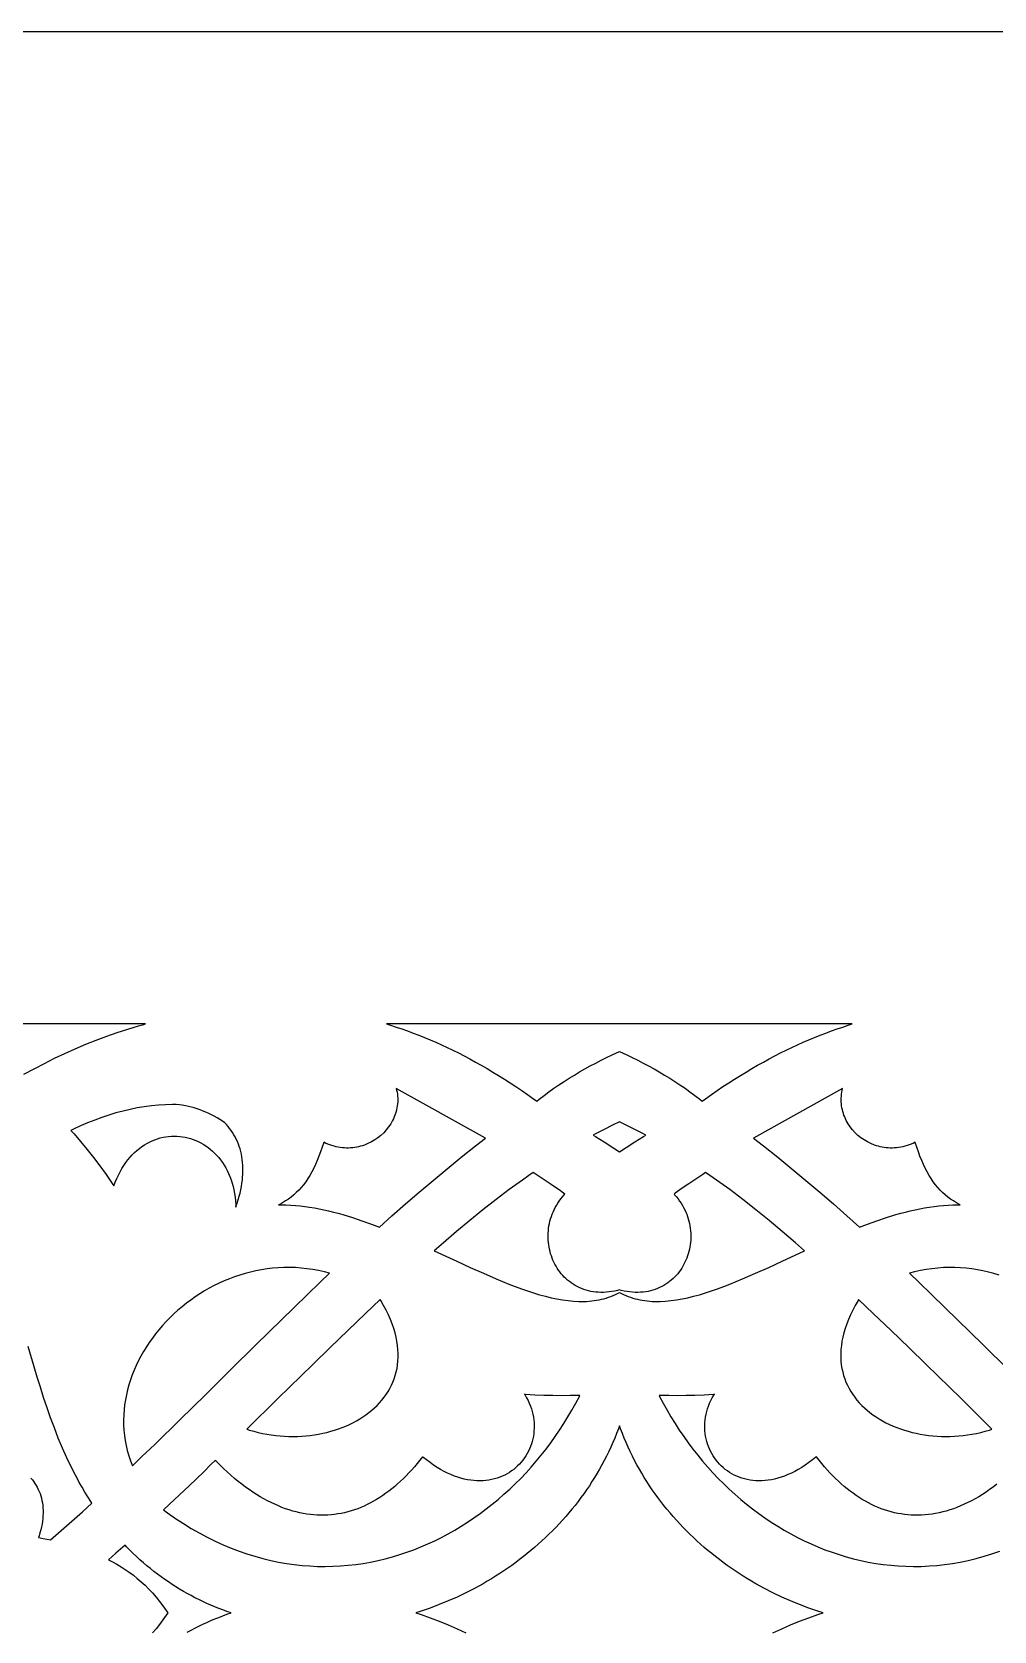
# Model space of a CAD drawing. Extents: x -340 to 340, y -265 to 265.
# Drawn here: x -115.3 to -66.6, y 184.1 to 265 of the extents above; entities that cross this region are included whole.
import ezdxf

# ---------------------------------------------------------------- set-up
doc = ezdxf.new("R2010")
doc.units = 0
doc.layers.add('LAYER_1', color=18, linetype='CONTINUOUS')

msp = doc.modelspace()

# ---------------------------------------------------------------- linework, layer by layer
at = {"layer": 'LAYER_1'}
msp.add_lwpolyline([(-340, 65), (-340, -265), (340, -265), (340, 265), (-140, 265, 0.363604)], format="xyb", close=True, dxfattribs=at)
for points in [[(-115.691, 212.253), (-115.176, 212.533), (-114.659, 212.803), (-114.14, 213.063), (-113.618, 213.311), (-113.093, 213.548), (-112.566, 213.772), (-112.036, 213.985), (-111.503, 214.184), (-110.969, 214.371), (-110.432, 214.544), (-109.893, 214.704), (-109.622, 214.778), (-109.541, 214.8), (-120.896, 214.8)], [(-66.364, 202.096), (-66.634, 202.177), (-66.907, 202.249), (-67.183, 202.312), (-67.461, 202.365), (-67.742, 202.408), (-68.025, 202.441), (-68.31, 202.464), (-68.597, 202.477), (-68.886, 202.478), (-69.176, 202.469), (-69.468, 202.449), (-69.76, 202.418), (-70.053, 202.375), (-70.347, 202.32), (-70.642, 202.253), (-70.905, 202.183), (-70.431, 201.732), (-69.771, 201.099), (-68.467, 199.831), (-67.178, 198.564), (-65.898, 197.298)], [(-115.337, 191.811), (-115.265, 191.727), (-115.196, 191.639), (-115.132, 191.548), (-115.072, 191.452), (-115.016, 191.353), (-114.965, 191.251), (-114.918, 191.145), (-114.876, 191.035), (-114.839, 190.923), (-114.807, 190.807), (-114.779, 190.688), (-114.757, 190.566), (-114.741, 190.442), (-114.729, 190.314), (-114.723, 190.184), (-114.723, 190.051), (-114.728, 189.916), (-114.738, 189.778), (-114.755, 189.638), (-114.777, 189.495), (-114.806, 189.35), (-114.84, 189.203), (-114.881, 189.054), (-114.927, 188.903), (-114.957, 188.818), (-114.718, 188.77), (-114.346, 188.688), (-113.801, 189.16), (-113.261, 189.636), (-112.722, 190.118), (-112.253, 190.544), (-112.314, 190.637), (-112.465, 190.876), (-112.611, 191.116), (-112.753, 191.358), (-112.89, 191.601), (-113.023, 191.846), (-113.152, 192.092), (-113.277, 192.339), (-113.398, 192.588), (-113.515, 192.838), (-113.74, 193.34), (-113.952, 193.847), (-114.152, 194.356), (-114.342, 194.869), (-114.523, 195.383), (-114.696, 195.9), (-114.862, 196.417), (-115.023, 196.934), (-115.18, 197.452), (-115.485, 198.485)], [(-66.472, 191.508), (-66.658, 191.369), (-66.843, 191.237), (-67.028, 191.111), (-67.213, 190.992), (-67.398, 190.879), (-67.582, 190.773), (-67.765, 190.673), (-67.948, 190.58), (-68.131, 190.493), (-68.314, 190.413), (-68.496, 190.339), (-68.677, 190.271), (-68.858, 190.21), (-69.039, 190.155), (-69.219, 190.106), (-69.398, 190.064), (-69.577, 190.028), (-69.755, 189.998), (-69.932, 189.974), (-70.109, 189.956), (-70.285, 189.945), (-70.46, 189.94), (-70.635, 189.94), (-70.808, 189.947), (-70.981, 189.96), (-71.153, 189.979), (-71.324, 190.004), (-71.494, 190.034), (-71.663, 190.07), (-71.83, 190.113), (-71.997, 190.161), (-72.162, 190.214), (-72.327, 190.273), (-72.49, 190.338), (-72.652, 190.408), (-72.812, 190.484), (-72.972, 190.565), (-73.13, 190.652), (-73.287, 190.744), (-73.442, 190.841), (-73.596, 190.943), (-73.749, 191.05), (-73.9, 191.163), (-74.05, 191.281), (-74.199, 191.403), (-74.346, 191.531), (-74.492, 191.663), (-74.637, 191.801), (-74.78, 191.943), (-74.921, 192.09), (-75.061, 192.241), (-75.2, 192.398), (-75.337, 192.559), (-75.473, 192.725), (-75.607, 192.895), (-75.61, 192.899), (-75.628, 192.884), (-75.809, 192.738), (-75.988, 192.603), (-76.167, 192.478), (-76.345, 192.362), (-76.522, 192.256), (-76.697, 192.16), (-76.872, 192.073), (-77.044, 191.995), (-77.215, 191.926), (-77.385, 191.866), (-77.553, 191.815), (-77.719, 191.772), (-77.882, 191.737), (-78.044, 191.711), (-78.204, 191.693), (-78.36, 191.682), (-78.515, 191.68), (-78.666, 191.685), (-78.815, 191.697), (-78.961, 191.716), (-79.103, 191.743), (-79.243, 191.776), (-79.378, 191.816), (-79.51, 191.862), (-79.639, 191.915), (-79.763, 191.973), (-79.883, 192.037), (-79.999, 192.107), (-80.111, 192.183), (-80.218, 192.263), (-80.321, 192.348), (-80.419, 192.438), (-80.512, 192.533), (-80.6, 192.632), (-80.683, 192.735), (-80.761, 192.841), (-80.834, 192.952), (-80.901, 193.066), (-80.963, 193.183), (-81.019, 193.303), (-81.069, 193.426), (-81.114, 193.552), (-81.153, 193.68), (-81.185, 193.81), (-81.211, 193.942), (-81.232, 194.076), (-81.245, 194.212), (-81.252, 194.349), (-81.253, 194.487), (-81.247, 194.626), (-81.234, 194.766), (-81.214, 194.906), (-81.187, 195.047), (-81.153, 195.187), (-81.112, 195.328), (-81.063, 195.468), (-81.007, 195.607), (-80.943, 195.746), (-80.872, 195.884), (-80.793, 196.02), (-80.769, 196.059), (-80.817, 196.055), (-81.288, 196.025), (-81.749, 196.004), (-82.201, 195.992), (-82.643, 195.989), (-83.075, 195.993), (-83.496, 196.005), (-83.566, 196.008), (-83.539, 195.955), (-83.356, 195.604), (-83.164, 195.258), (-82.964, 194.917), (-82.757, 194.581), (-82.542, 194.25), (-82.32, 193.924), (-82.091, 193.603), (-81.855, 193.288), (-81.611, 192.98), (-81.361, 192.677), (-81.105, 192.38), (-80.842, 192.09), (-80.572, 191.807), (-80.297, 191.531), (-80.016, 191.261), (-79.728, 190.999), (-79.435, 190.744), (-79.137, 190.497), (-78.833, 190.258), (-78.523, 190.027), (-78.209, 189.804), (-77.89, 189.589), (-77.566, 189.383), (-77.237, 189.186), (-76.903, 188.997), (-76.566, 188.818), (-76.224, 188.648), (-75.878, 188.488), (-75.528, 188.337), (-75.175, 188.197), (-74.817, 188.066), (-74.457, 187.946), (-74.093, 187.836), (-73.725, 187.737), (-73.355, 187.648), (-72.982, 187.571), (-72.606, 187.505), (-72.227, 187.45), (-71.846, 187.407), (-71.463, 187.376), (-71.077, 187.356), (-70.689, 187.349), (-70.3, 187.354), (-69.908, 187.372), (-69.515, 187.402), (-69.121, 187.445), (-68.724, 187.501), (-68.327, 187.571), (-67.929, 187.654), (-67.529, 187.751), (-67.129, 187.862), (-66.728, 187.987), (-66.326, 188.126)], [(-77.803, 183.987), (-77.36, 184.199), (-76.911, 184.398), (-76.456, 184.584), (-75.997, 184.757), (-75.533, 184.916), (-75.262, 185), (-75.533, 185.084), (-75.997, 185.244), (-76.456, 185.416), (-76.911, 185.602), (-77.36, 185.801), (-77.803, 186.013), (-78.24, 186.238), (-78.457, 186.355), (-78.671, 186.475), (-78.884, 186.599), (-79.095, 186.725), (-79.304, 186.855), (-79.511, 186.987), (-79.716, 187.123), (-79.919, 187.261), (-80.12, 187.403), (-80.319, 187.548), (-80.516, 187.695), (-80.71, 187.845), (-80.902, 187.999), (-81.092, 188.155), (-81.279, 188.314), (-81.464, 188.476), (-81.647, 188.641), (-81.826, 188.808), (-82.004, 188.979), (-82.178, 189.152), (-82.35, 189.328), (-82.519, 189.506), (-82.685, 189.687), (-82.849, 189.871), (-83.009, 190.058), (-83.166, 190.247), (-83.321, 190.439), (-83.472, 190.634), (-83.62, 190.831), (-83.765, 191.03), (-83.906, 191.232), (-84.044, 191.437), (-84.179, 191.644), (-84.311, 191.854), (-84.438, 192.066), (-84.563, 192.28), (-84.684, 192.497), (-84.801, 192.717), (-84.914, 192.938), (-85.024, 193.162), (-85.129, 193.389), (-85.231, 193.617), (-85.329, 193.848), (-85.423, 194.081), (-85.513, 194.317), (-85.568, 194.469), (-85.623, 194.317), (-85.713, 194.081), (-85.807, 193.848), (-85.905, 193.617), (-86.007, 193.389), (-86.113, 193.162), (-86.223, 192.938), (-86.336, 192.717), (-86.453, 192.497), (-86.574, 192.28), (-86.698, 192.066), (-86.826, 191.854), (-86.958, 191.644), (-87.092, 191.437), (-87.231, 191.232), (-87.372, 191.03), (-87.517, 190.831), (-87.665, 190.634), (-87.816, 190.439), (-87.971, 190.247), (-88.128, 190.058), (-88.288, 189.871), (-88.452, 189.687), (-88.618, 189.506), (-88.787, 189.328), (-88.959, 189.152), (-89.133, 188.979), (-89.31, 188.808), (-89.49, 188.641), (-89.673, 188.476), (-89.858, 188.314), (-90.045, 188.155), (-90.235, 187.999), (-90.427, 187.845), (-90.621, 187.695), (-90.818, 187.548), (-91.017, 187.403), (-91.218, 187.261), (-91.421, 187.123), (-91.626, 186.987), (-91.833, 186.855), (-92.042, 186.725), (-92.253, 186.599), (-92.466, 186.475), (-92.68, 186.355), (-92.897, 186.238), (-93.333, 186.013), (-93.777, 185.801), (-94.226, 185.602), (-94.681, 185.416), (-95.14, 185.244), (-95.604, 185.084), (-95.874, 185), (-95.604, 184.916), (-95.14, 184.757), (-94.681, 184.584), (-94.226, 184.398), (-93.777, 184.199), (-93.333, 183.987)], [(-107.431, 184.022), (-107.236, 184.128), (-107.04, 184.231), (-106.843, 184.33), (-106.645, 184.426), (-106.445, 184.518), (-106.245, 184.607), (-106.043, 184.692), (-105.84, 184.774), (-105.636, 184.852), (-105.43, 184.927), (-105.215, 185), (-105.43, 185.073), (-105.636, 185.148), (-105.84, 185.226), (-106.043, 185.308), (-106.245, 185.393), (-106.445, 185.482), (-106.645, 185.574), (-106.843, 185.67), (-107.04, 185.769), (-107.236, 185.872), (-107.431, 185.978), (-107.624, 186.088), (-107.816, 186.202), (-108.006, 186.319), (-108.195, 186.44), (-108.382, 186.564), (-108.568, 186.692), (-108.752, 186.824), (-108.935, 186.959), (-109.116, 187.098), (-109.295, 187.241), (-109.473, 187.388), (-109.648, 187.538), (-109.822, 187.692), (-109.994, 187.85), (-110.164, 188.012), (-110.332, 188.177), (-110.498, 188.346), (-110.574, 188.426), (-111.035, 188.016), (-111.409, 187.689), (-111.213, 187.587), (-110.995, 187.465), (-110.781, 187.337), (-110.57, 187.201), (-110.362, 187.057), (-110.157, 186.905), (-109.956, 186.744), (-109.759, 186.574), (-109.566, 186.396), (-109.376, 186.207), (-109.191, 186.009), (-109.01, 185.801), (-108.834, 185.582), (-108.662, 185.352), (-108.416, 185), (-108.662, 184.648), (-108.834, 184.418), (-109.01, 184.199), (-109.191, 183.991)]]:
    msp.add_lwpolyline(points, dxfattribs=at)
for points in [[(-88.63, 211.719), (-88.373, 211.889), (-88.113, 212.056), (-87.85, 212.218), (-87.584, 212.376), (-87.316, 212.53), (-87.045, 212.68), (-86.771, 212.825), (-86.495, 212.967), (-86.216, 213.104), (-85.935, 213.237), (-85.568, 213.404), (-85.202, 213.237), (-84.921, 213.104), (-84.642, 212.967), (-84.366, 212.825), (-84.092, 212.68), (-83.821, 212.53), (-83.553, 212.376), (-83.287, 212.218), (-83.024, 212.056), (-82.764, 211.889), (-82.507, 211.719), (-82.252, 211.544), (-82.001, 211.364), (-81.752, 211.18), (-81.506, 210.992), (-81.383, 210.894), (-81.213, 211.018), (-80.918, 211.227), (-80.625, 211.431), (-80.332, 211.629), (-80.039, 211.822), (-79.746, 212.01), (-79.454, 212.193), (-79.163, 212.37), (-78.872, 212.543), (-78.581, 212.711), (-78.291, 212.873), (-78.001, 213.031), (-77.712, 213.184), (-77.423, 213.332), (-77.135, 213.475), (-76.847, 213.613), (-76.559, 213.746), (-76.272, 213.875), (-75.986, 213.999), (-75.7, 214.118), (-75.414, 214.233), (-75.129, 214.343), (-74.844, 214.448), (-74.56, 214.549), (-74.277, 214.645), (-73.994, 214.737), (-73.79, 214.8), (-85.568, 214.8), (-97.347, 214.8), (-97.143, 214.737), (-96.86, 214.645), (-96.577, 214.549), (-96.292, 214.448), (-96.008, 214.343), (-95.723, 214.233), (-95.437, 214.118), (-95.151, 213.999), (-94.865, 213.875), (-94.578, 213.746), (-94.29, 213.613), (-94.002, 213.475), (-93.714, 213.332), (-93.425, 213.184), (-93.136, 213.031), (-92.846, 212.873), (-92.556, 212.711), (-92.265, 212.543), (-91.974, 212.37), (-91.682, 212.193), (-91.39, 212.01), (-91.098, 211.822), (-90.805, 211.629), (-90.512, 211.431), (-90.218, 211.227), (-89.924, 211.018), (-89.754, 210.894), (-89.631, 210.992), (-89.385, 211.18), (-89.136, 211.364), (-88.885, 211.544)], [(-102.81, 205.651), (-102.675, 205.652), (-102.437, 205.646), (-102.198, 205.634), (-101.959, 205.617), (-101.72, 205.593), (-101.48, 205.564), (-101.24, 205.529), (-101, 205.49), (-100.759, 205.445), (-100.519, 205.395), (-100.278, 205.341), (-100.037, 205.282), (-99.796, 205.219), (-99.555, 205.152), (-99.074, 205.006), (-98.592, 204.847), (-98.111, 204.675), (-97.709, 204.522), (-97.075, 205.092), (-96.391, 205.695), (-95.7, 206.294), (-95, 206.888), (-94.292, 207.477), (-93.575, 208.061), (-92.849, 208.64), (-92.352, 209.025), (-96.858, 211.534), (-96.839, 211.459), (-96.819, 211.357), (-96.803, 211.255), (-96.792, 211.153), (-96.786, 211.052), (-96.785, 210.952), (-96.787, 210.852), (-96.795, 210.753), (-96.806, 210.656), (-96.822, 210.559), (-96.842, 210.463), (-96.866, 210.369), (-96.893, 210.275), (-96.925, 210.184), (-96.96, 210.094), (-96.999, 210.005), (-97.042, 209.917), (-97.135, 209.75), (-97.243, 209.59), (-97.362, 209.438), (-97.493, 209.296), (-97.634, 209.163), (-97.785, 209.041), (-97.945, 208.93), (-98.114, 208.83), (-98.291, 208.744), (-98.473, 208.671), (-98.569, 208.639), (-98.665, 208.611), (-98.763, 208.587), (-98.861, 208.566), (-98.961, 208.549), (-99.062, 208.537), (-99.165, 208.528), (-99.268, 208.524), (-99.372, 208.523), (-99.476, 208.527), (-99.582, 208.536), (-99.688, 208.549), (-99.794, 208.566), (-99.9, 208.589), (-100.007, 208.615), (-100.114, 208.647), (-100.221, 208.684), (-100.327, 208.725), (-100.434, 208.772), (-100.525, 208.816), (-100.529, 208.803), (-100.606, 208.56), (-100.687, 208.327), (-100.769, 208.105), (-100.855, 207.893), (-100.944, 207.69), (-101.036, 207.497), (-101.132, 207.313), (-101.231, 207.139), (-101.334, 206.973), (-101.441, 206.815), (-101.552, 206.666), (-101.668, 206.526), (-101.789, 206.393), (-101.914, 206.268), (-102.043, 206.151), (-102.178, 206.041), (-102.317, 205.938), (-102.462, 205.843), (-102.611, 205.754), (-102.765, 205.672)], [(-70.137, 205.49), (-69.897, 205.529), (-69.657, 205.564), (-69.417, 205.593), (-69.178, 205.617), (-68.939, 205.634), (-68.7, 205.646), (-68.462, 205.652), (-68.327, 205.651), (-68.372, 205.672), (-68.526, 205.754), (-68.675, 205.843), (-68.82, 205.938), (-68.959, 206.041), (-69.094, 206.151), (-69.223, 206.268), (-69.348, 206.393), (-69.469, 206.526), (-69.584, 206.666), (-69.696, 206.815), (-69.803, 206.973), (-69.906, 207.139), (-70.005, 207.313), (-70.101, 207.497), (-70.193, 207.69), (-70.282, 207.893), (-70.367, 208.105), (-70.45, 208.327), (-70.53, 208.56), (-70.608, 208.803), (-70.612, 208.816), (-70.703, 208.772), (-70.809, 208.725), (-70.916, 208.684), (-71.023, 208.647), (-71.13, 208.615), (-71.236, 208.589), (-71.343, 208.566), (-71.449, 208.549), (-71.555, 208.536), (-71.66, 208.527), (-71.765, 208.523), (-71.869, 208.524), (-71.972, 208.528), (-72.074, 208.537), (-72.175, 208.549), (-72.275, 208.566), (-72.374, 208.587), (-72.472, 208.611), (-72.568, 208.639), (-72.664, 208.671), (-72.846, 208.744), (-73.023, 208.83), (-73.192, 208.93), (-73.352, 209.041), (-73.503, 209.163), (-73.644, 209.296), (-73.775, 209.438), (-73.894, 209.59), (-74.002, 209.75), (-74.095, 209.917), (-74.138, 210.005), (-74.177, 210.094), (-74.212, 210.184), (-74.244, 210.275), (-74.271, 210.369), (-74.295, 210.463), (-74.315, 210.559), (-74.331, 210.656), (-74.342, 210.753), (-74.349, 210.852), (-74.352, 210.952), (-74.351, 211.052), (-74.345, 211.153), (-74.334, 211.255), (-74.318, 211.357), (-74.298, 211.459), (-74.279, 211.534), (-78.785, 209.025), (-78.288, 208.64), (-77.562, 208.061), (-76.845, 207.477), (-76.137, 206.888), (-75.437, 206.294), (-74.746, 205.695), (-74.062, 205.092), (-73.428, 204.522), (-73.026, 204.675), (-72.545, 204.847), (-72.063, 205.006), (-71.582, 205.152), (-71.341, 205.219), (-71.1, 205.282), (-70.859, 205.341), (-70.618, 205.395), (-70.378, 205.445)], [(-104.974, 205.537), (-104.965, 205.561), (-104.905, 205.736), (-104.85, 205.908), (-104.802, 206.079), (-104.759, 206.247), (-104.722, 206.413), (-104.69, 206.576), (-104.664, 206.738), (-104.644, 206.897), (-104.629, 207.053), (-104.619, 207.207), (-104.615, 207.358), (-104.616, 207.507), (-104.622, 207.654), (-104.633, 207.797), (-104.649, 207.938), (-104.67, 208.076), (-104.695, 208.212), (-104.726, 208.345), (-104.761, 208.475), (-104.802, 208.602), (-104.846, 208.726), (-104.896, 208.848), (-104.95, 208.967), (-105.008, 209.083), (-105.071, 209.196), (-105.138, 209.306), (-105.21, 209.413), (-105.286, 209.517), (-105.367, 209.618), (-105.451, 209.716), (-105.528, 209.798), (-105.647, 209.879), (-105.784, 209.967), (-105.922, 210.05), (-106.061, 210.128), (-106.202, 210.202), (-106.343, 210.271), (-106.486, 210.336), (-106.631, 210.396), (-106.777, 210.451), (-106.924, 210.503), (-107.073, 210.549), (-107.223, 210.592), (-107.374, 210.63), (-107.527, 210.663), (-107.681, 210.693), (-107.827, 210.716), (-107.995, 210.721), (-108.173, 210.723), (-108.532, 210.716), (-108.889, 210.695), (-109.247, 210.661), (-109.605, 210.614), (-109.963, 210.554), (-110.321, 210.481), (-110.679, 210.396), (-111.038, 210.299), (-111.396, 210.19), (-111.755, 210.069), (-112.113, 209.937), (-112.472, 209.794), (-112.83, 209.64), (-113.189, 209.476), (-113.312, 209.416), (-113.158, 209.243), (-112.829, 208.859), (-112.503, 208.462), (-112.18, 208.05), (-111.859, 207.624), (-111.54, 207.183), (-111.224, 206.726), (-111.142, 206.603), (-111.07, 206.796), (-110.993, 206.98), (-110.911, 207.157), (-110.824, 207.326), (-110.732, 207.487), (-110.636, 207.641), (-110.535, 207.787), (-110.43, 207.925), (-110.322, 208.056), (-110.21, 208.179), (-110.094, 208.294), (-109.975, 208.402), (-109.853, 208.502), (-109.728, 208.595), (-109.6, 208.68), (-109.47, 208.758), (-109.338, 208.828), (-109.204, 208.89), (-109.068, 208.945), (-108.931, 208.993), (-108.793, 209.033), (-108.654, 209.066), (-108.515, 209.092), (-108.374, 209.11), (-108.234, 209.121), (-108.094, 209.125), (-107.954, 209.122), (-107.814, 209.111), (-107.675, 209.094), (-107.538, 209.07), (-107.401, 209.038), (-107.266, 209.001), (-107.133, 208.956), (-107.001, 208.904), (-106.872, 208.846), (-106.745, 208.782), (-106.62, 208.711), (-106.499, 208.633), (-106.38, 208.55), (-106.265, 208.46), (-106.153, 208.363), (-106.045, 208.261), (-105.94, 208.152), (-105.84, 208.038), (-105.744, 207.918), (-105.653, 207.791), (-105.567, 207.659), (-105.485, 207.522), (-105.409, 207.378), (-105.338, 207.23), (-105.273, 207.075), (-105.214, 206.916), (-105.16, 206.751), (-105.113, 206.581), (-105.072, 206.406), (-105.038, 206.225), (-105.011, 206.04), (-104.99, 205.85), (-104.977, 205.655)], [(-84.356, 209.1), (-84.235, 209.173), (-84.361, 209.242), (-84.792, 209.466), (-85.222, 209.679), (-85.568, 209.842), (-85.915, 209.679), (-86.345, 209.466), (-86.775, 209.242), (-86.902, 209.173), (-86.781, 209.1), (-86.348, 208.833), (-85.907, 208.553), (-85.568, 208.334), (-85.23, 208.553), (-84.789, 208.833)], [(-82.162, 202.957), (-82.206, 202.85), (-82.254, 202.745), (-82.306, 202.642), (-82.361, 202.542), (-82.421, 202.443), (-82.485, 202.348), (-82.552, 202.255), (-82.624, 202.165), (-82.699, 202.078), (-82.778, 201.994), (-82.86, 201.913), (-82.946, 201.836), (-83.036, 201.763), (-83.129, 201.693), (-83.226, 201.628), (-83.326, 201.567), (-83.43, 201.51), (-83.537, 201.458), (-83.647, 201.41), (-83.76, 201.367), (-83.876, 201.329), (-83.995, 201.297), (-84.117, 201.269), (-84.242, 201.247), (-84.369, 201.231), (-84.499, 201.221), (-84.632, 201.216), (-84.767, 201.217), (-84.904, 201.225), (-85.044, 201.238), (-85.185, 201.258), (-85.329, 201.285), (-85.475, 201.318), (-85.568, 201.343), (-85.662, 201.318), (-85.808, 201.285), (-85.952, 201.258), (-86.093, 201.238), (-86.233, 201.225), (-86.37, 201.217), (-86.505, 201.216), (-86.638, 201.221), (-86.768, 201.231), (-86.895, 201.247), (-87.02, 201.269), (-87.142, 201.297), (-87.261, 201.329), (-87.377, 201.367), (-87.49, 201.41), (-87.6, 201.458), (-87.707, 201.51), (-87.811, 201.567), (-87.911, 201.628), (-88.008, 201.693), (-88.101, 201.763), (-88.191, 201.836), (-88.277, 201.913), (-88.359, 201.994), (-88.438, 202.078), (-88.513, 202.165), (-88.585, 202.255), (-88.652, 202.348), (-88.716, 202.443), (-88.776, 202.542), (-88.831, 202.642), (-88.883, 202.745), (-88.931, 202.85), (-88.975, 202.957), (-89.014, 203.066), (-89.05, 203.176), (-89.081, 203.288), (-89.108, 203.402), (-89.131, 203.516), (-89.149, 203.632), (-89.163, 203.749), (-89.173, 203.866), (-89.178, 203.984), (-89.178, 204.103), (-89.174, 204.222), (-89.166, 204.341), (-89.153, 204.46), (-89.135, 204.58), (-89.112, 204.699), (-89.084, 204.817), (-89.052, 204.935), (-89.014, 205.053), (-88.972, 205.169), (-88.925, 205.285), (-88.872, 205.399), (-88.815, 205.512), (-88.752, 205.623), (-88.684, 205.733), (-88.611, 205.841), (-88.533, 205.947), (-88.449, 206.051), (-88.36, 206.153), (-88.331, 206.183), (-88.394, 206.232), (-88.624, 206.402), (-88.849, 206.561), (-89.074, 206.713), (-89.537, 207.023), (-89.783, 207.191), (-89.928, 207.292), (-90.147, 207.139), (-90.479, 206.903), (-90.811, 206.662), (-91.143, 206.416), (-91.808, 205.911), (-92.473, 205.389), (-93.139, 204.85), (-93.806, 204.295), (-94.475, 203.725), (-94.935, 203.325), (-93.794, 202.796), (-93.119, 202.484), (-92.454, 202.184), (-91.799, 201.9), (-91.477, 201.766), (-91.158, 201.637), (-90.841, 201.515), (-90.529, 201.399), (-90.219, 201.292), (-89.914, 201.192), (-89.612, 201.102), (-89.315, 201.02), (-89.022, 200.949), (-88.733, 200.888), (-88.449, 200.838), (-88.169, 200.8), (-87.895, 200.774), (-87.625, 200.76), (-87.36, 200.759), (-87.231, 200.764), (-87.102, 200.772), (-86.974, 200.784), (-86.848, 200.799), (-86.724, 200.818), (-86.6, 200.841), (-86.478, 200.867), (-86.357, 200.897), (-86.238, 200.931), (-86.119, 200.97), (-86.003, 201.012), (-85.887, 201.058), (-85.772, 201.108), (-85.568, 201.206), (-85.364, 201.108), (-85.25, 201.058), (-85.134, 201.012), (-85.017, 200.97), (-84.899, 200.931), (-84.78, 200.897), (-84.659, 200.867), (-84.537, 200.841), (-84.413, 200.818), (-84.289, 200.799), (-84.162, 200.784), (-84.035, 200.772), (-83.906, 200.764), (-83.777, 200.759), (-83.512, 200.76), (-83.242, 200.774), (-82.968, 200.8), (-82.688, 200.838), (-82.404, 200.888), (-82.115, 200.949), (-81.822, 201.02), (-81.525, 201.102), (-81.223, 201.192), (-80.918, 201.292), (-80.608, 201.399), (-80.296, 201.515), (-79.979, 201.637), (-79.66, 201.766), (-79.337, 201.9), (-78.683, 202.184), (-78.018, 202.484), (-77.343, 202.796), (-76.202, 203.325), (-76.662, 203.725), (-77.331, 204.295), (-77.998, 204.85), (-78.664, 205.389), (-79.329, 205.911), (-79.994, 206.416), (-80.326, 206.662), (-80.658, 206.903), (-80.99, 207.139), (-81.209, 207.292), (-81.354, 207.191), (-81.6, 207.023), (-82.063, 206.713), (-82.288, 206.561), (-82.513, 206.402), (-82.743, 206.232), (-82.806, 206.183), (-82.777, 206.153), (-82.688, 206.051), (-82.604, 205.947), (-82.526, 205.841), (-82.453, 205.733), (-82.385, 205.623), (-82.322, 205.512), (-82.265, 205.399), (-82.212, 205.285), (-82.165, 205.169), (-82.122, 205.053), (-82.085, 204.935), (-82.053, 204.817), (-82.025, 204.699), (-82.002, 204.58), (-81.984, 204.46), (-81.971, 204.341), (-81.962, 204.222), (-81.958, 204.103), (-81.959, 203.984), (-81.964, 203.866), (-81.974, 203.749), (-81.988, 203.632), (-82.006, 203.516), (-82.029, 203.402), (-82.056, 203.288), (-82.087, 203.176), (-82.123, 203.066)], [(-108.861, 199.331), (-109.032, 199.12), (-109.195, 198.904), (-109.351, 198.683), (-109.499, 198.459), (-109.639, 198.23), (-109.771, 197.998), (-109.895, 197.763), (-110.01, 197.524), (-110.116, 197.283), (-110.214, 197.039), (-110.302, 196.792), (-110.38, 196.543), (-110.45, 196.293), (-110.509, 196.04), (-110.558, 195.786), (-110.598, 195.531), (-110.627, 195.275), (-110.645, 195.017), (-110.653, 194.76), (-110.649, 194.501), (-110.635, 194.243), (-110.609, 193.984), (-110.572, 193.726), (-110.523, 193.467), (-110.462, 193.21), (-110.389, 192.953), (-110.303, 192.697), (-110.207, 192.448), (-109.725, 192.907), (-109.078, 193.528), (-107.792, 194.779), (-106.514, 196.036), (-105.238, 197.298), (-103.959, 198.564), (-102.67, 199.831), (-101.366, 201.099), (-100.706, 201.732), (-100.232, 202.183), (-100.495, 202.253), (-100.789, 202.32), (-101.083, 202.375), (-101.377, 202.418), (-101.669, 202.449), (-101.961, 202.469), (-102.251, 202.478), (-102.539, 202.477), (-102.827, 202.464), (-103.112, 202.441), (-103.395, 202.408), (-103.676, 202.365), (-103.954, 202.312), (-104.23, 202.249), (-104.503, 202.177), (-104.773, 202.096), (-105.039, 202.006), (-105.302, 201.907), (-105.562, 201.8), (-105.817, 201.685), (-106.068, 201.561), (-106.315, 201.43), (-106.558, 201.292), (-106.795, 201.145), (-107.028, 200.992), (-107.255, 200.832), (-107.477, 200.665), (-107.693, 200.492), (-107.904, 200.313), (-108.108, 200.128), (-108.306, 199.937), (-108.498, 199.74), (-108.683, 199.538)], [(-98.39, 195.023), (-98.24, 195.136), (-98.095, 195.253), (-97.957, 195.375), (-97.825, 195.502), (-97.699, 195.634), (-97.581, 195.77), (-97.47, 195.911), (-97.366, 196.056), (-97.269, 196.205), (-97.18, 196.359), (-97.099, 196.517), (-97.027, 196.679), (-96.962, 196.846), (-96.906, 197.017), (-96.859, 197.192), (-96.82, 197.371), (-96.791, 197.555), (-96.771, 197.742), (-96.761, 197.934), (-96.761, 198.131), (-96.771, 198.331), (-96.792, 198.536), (-96.823, 198.745), (-96.866, 198.958), (-96.919, 199.175), (-96.985, 199.396), (-97.062, 199.621), (-97.152, 199.851), (-97.254, 200.084), (-97.369, 200.321), (-97.497, 200.562), (-97.639, 200.806), (-97.667, 200.851), (-98.408, 200.154), (-99.309, 199.295), (-100.199, 198.436), (-101.082, 197.575), (-102.846, 195.841), (-104.412, 194.298), (-104.278, 194.254), (-104.06, 194.191), (-103.841, 194.134), (-103.62, 194.085), (-103.399, 194.042), (-103.178, 194.007), (-102.957, 193.978), (-102.735, 193.955), (-102.514, 193.94), (-102.294, 193.931), (-102.074, 193.928), (-101.855, 193.932), (-101.638, 193.942), (-101.422, 193.959), (-101.208, 193.982), (-100.997, 194.011), (-100.787, 194.046), (-100.58, 194.087), (-100.376, 194.134), (-100.175, 194.187), (-99.977, 194.246), (-99.783, 194.31), (-99.593, 194.381), (-99.407, 194.456), (-99.225, 194.538), (-99.048, 194.624), (-98.876, 194.716), (-98.709, 194.814), (-98.547, 194.916)], [(-69.063, 193.928), (-68.843, 193.931), (-68.623, 193.94), (-68.402, 193.955), (-68.18, 193.978), (-67.959, 194.007), (-67.737, 194.042), (-67.516, 194.085), (-67.296, 194.134), (-67.077, 194.191), (-66.859, 194.254), (-66.725, 194.298), (-68.291, 195.841), (-70.055, 197.575), (-70.938, 198.436), (-71.827, 199.295), (-72.729, 200.154), (-73.47, 200.851), (-73.498, 200.806), (-73.639, 200.562), (-73.768, 200.321), (-73.883, 200.084), (-73.985, 199.851), (-74.074, 199.621), (-74.152, 199.396), (-74.217, 199.175), (-74.271, 198.958), (-74.314, 198.745), (-74.345, 198.536), (-74.366, 198.331), (-74.376, 198.131), (-74.376, 197.934), (-74.366, 197.742), (-74.346, 197.555), (-74.317, 197.371), (-74.278, 197.192), (-74.231, 197.017), (-74.175, 196.846), (-74.11, 196.679), (-74.037, 196.517), (-73.957, 196.359), (-73.868, 196.205), (-73.771, 196.056), (-73.667, 195.911), (-73.556, 195.77), (-73.437, 195.634), (-73.312, 195.502), (-73.18, 195.375), (-73.042, 195.253), (-72.897, 195.136), (-72.747, 195.023), (-72.59, 194.916), (-72.428, 194.814), (-72.261, 194.716), (-72.089, 194.624), (-71.911, 194.538), (-71.73, 194.456), (-71.544, 194.381), (-71.353, 194.31), (-71.159, 194.246), (-70.962, 194.187), (-70.761, 194.134), (-70.557, 194.087), (-70.35, 194.046), (-70.14, 194.011), (-69.929, 193.982), (-69.715, 193.959), (-69.499, 193.942), (-69.282, 193.932)], [(-89.923, 194.906), (-89.903, 194.766), (-89.89, 194.626), (-89.884, 194.487), (-89.884, 194.349), (-89.892, 194.212), (-89.905, 194.076), (-89.925, 193.942), (-89.952, 193.81), (-89.984, 193.68), (-90.023, 193.552), (-90.068, 193.426), (-90.118, 193.303), (-90.174, 193.183), (-90.236, 193.066), (-90.303, 192.952), (-90.376, 192.841), (-90.454, 192.735), (-90.537, 192.632), (-90.625, 192.533), (-90.718, 192.438), (-90.816, 192.348), (-90.919, 192.263), (-91.026, 192.183), (-91.138, 192.107), (-91.254, 192.037), (-91.374, 191.973), (-91.498, 191.915), (-91.627, 191.862), (-91.759, 191.816), (-91.894, 191.776), (-92.033, 191.743), (-92.176, 191.716), (-92.322, 191.697), (-92.47, 191.685), (-92.622, 191.68), (-92.776, 191.682), (-92.933, 191.693), (-93.093, 191.711), (-93.254, 191.737), (-93.418, 191.772), (-93.584, 191.815), (-93.752, 191.866), (-93.921, 191.926), (-94.093, 191.995), (-94.265, 192.073), (-94.439, 192.16), (-94.615, 192.256), (-94.792, 192.362), (-94.97, 192.478), (-95.148, 192.603), (-95.328, 192.738), (-95.509, 192.884), (-95.527, 192.899), (-95.53, 192.895), (-95.664, 192.725), (-95.8, 192.559), (-95.937, 192.398), (-96.076, 192.241), (-96.216, 192.09), (-96.357, 191.943), (-96.5, 191.801), (-96.645, 191.663), (-96.791, 191.531), (-96.938, 191.403), (-97.086, 191.281), (-97.237, 191.163), (-97.388, 191.05), (-97.541, 190.943), (-97.695, 190.841), (-97.85, 190.744), (-98.007, 190.652), (-98.165, 190.565), (-98.325, 190.484), (-98.485, 190.408), (-98.647, 190.338), (-98.81, 190.273), (-98.975, 190.214), (-99.14, 190.161), (-99.307, 190.113), (-99.474, 190.07), (-99.643, 190.034), (-99.813, 190.004), (-99.984, 189.979), (-100.156, 189.96), (-100.328, 189.947), (-100.502, 189.94), (-100.676, 189.94), (-100.852, 189.945), (-101.028, 189.956), (-101.205, 189.974), (-101.382, 189.998), (-101.56, 190.028), (-101.739, 190.064), (-101.918, 190.106), (-102.098, 190.155), (-102.279, 190.21), (-102.46, 190.271), (-102.641, 190.339), (-102.823, 190.413), (-103.006, 190.493), (-103.188, 190.58), (-103.372, 190.673), (-103.555, 190.773), (-103.739, 190.879), (-103.924, 190.992), (-104.108, 191.111), (-104.294, 191.237), (-104.479, 191.369), (-104.665, 191.508), (-104.851, 191.654), (-105.037, 191.807), (-105.224, 191.966), (-105.411, 192.132), (-105.598, 192.305), (-105.786, 192.484), (-105.974, 192.671), (-106.019, 192.717), (-106.233, 192.502), (-106.597, 192.144), (-107.335, 191.434), (-108.076, 190.734), (-108.639, 190.208), (-108.431, 190.056), (-108.03, 189.779), (-107.628, 189.518), (-107.226, 189.273), (-106.824, 189.043), (-106.421, 188.83), (-106.018, 188.631), (-105.616, 188.448), (-105.213, 188.28), (-104.811, 188.126), (-104.409, 187.987), (-104.008, 187.862), (-103.608, 187.751), (-103.208, 187.654), (-102.81, 187.571), (-102.412, 187.501), (-102.016, 187.445), (-101.622, 187.402), (-101.229, 187.372), (-100.837, 187.354), (-100.447, 187.349), (-100.06, 187.356), (-99.674, 187.376), (-99.291, 187.407), (-98.91, 187.45), (-98.531, 187.505), (-98.155, 187.571), (-97.782, 187.648), (-97.412, 187.737), (-97.044, 187.836), (-96.68, 187.946), (-96.32, 188.066), (-95.962, 188.197), (-95.609, 188.337), (-95.259, 188.488), (-94.913, 188.648), (-94.571, 188.818), (-94.233, 188.997), (-93.9, 189.186), (-93.571, 189.383), (-93.247, 189.589), (-92.928, 189.804), (-92.614, 190.027), (-92.304, 190.258), (-92, 190.497), (-91.702, 190.744), (-91.409, 190.999), (-91.121, 191.261), (-90.84, 191.531), (-90.564, 191.807), (-90.295, 192.09), (-90.032, 192.38), (-89.775, 192.677), (-89.526, 192.98), (-89.282, 193.288), (-89.046, 193.603), (-88.817, 193.924), (-88.595, 194.25), (-88.38, 194.581), (-88.173, 194.917), (-87.973, 195.258), (-87.781, 195.604), (-87.597, 195.955), (-87.571, 196.008), (-87.641, 196.005), (-88.062, 195.993), (-88.494, 195.989), (-88.936, 195.992), (-89.387, 196.004), (-89.849, 196.025), (-90.32, 196.055), (-90.368, 196.059), (-90.344, 196.02), (-90.265, 195.884), (-90.194, 195.746), (-90.13, 195.607), (-90.074, 195.468), (-90.025, 195.328), (-89.984, 195.187), (-89.95, 195.047)]]:
    msp.add_lwpolyline(points, close=True, dxfattribs=at)

doc.saveas('drawing.dxf')
